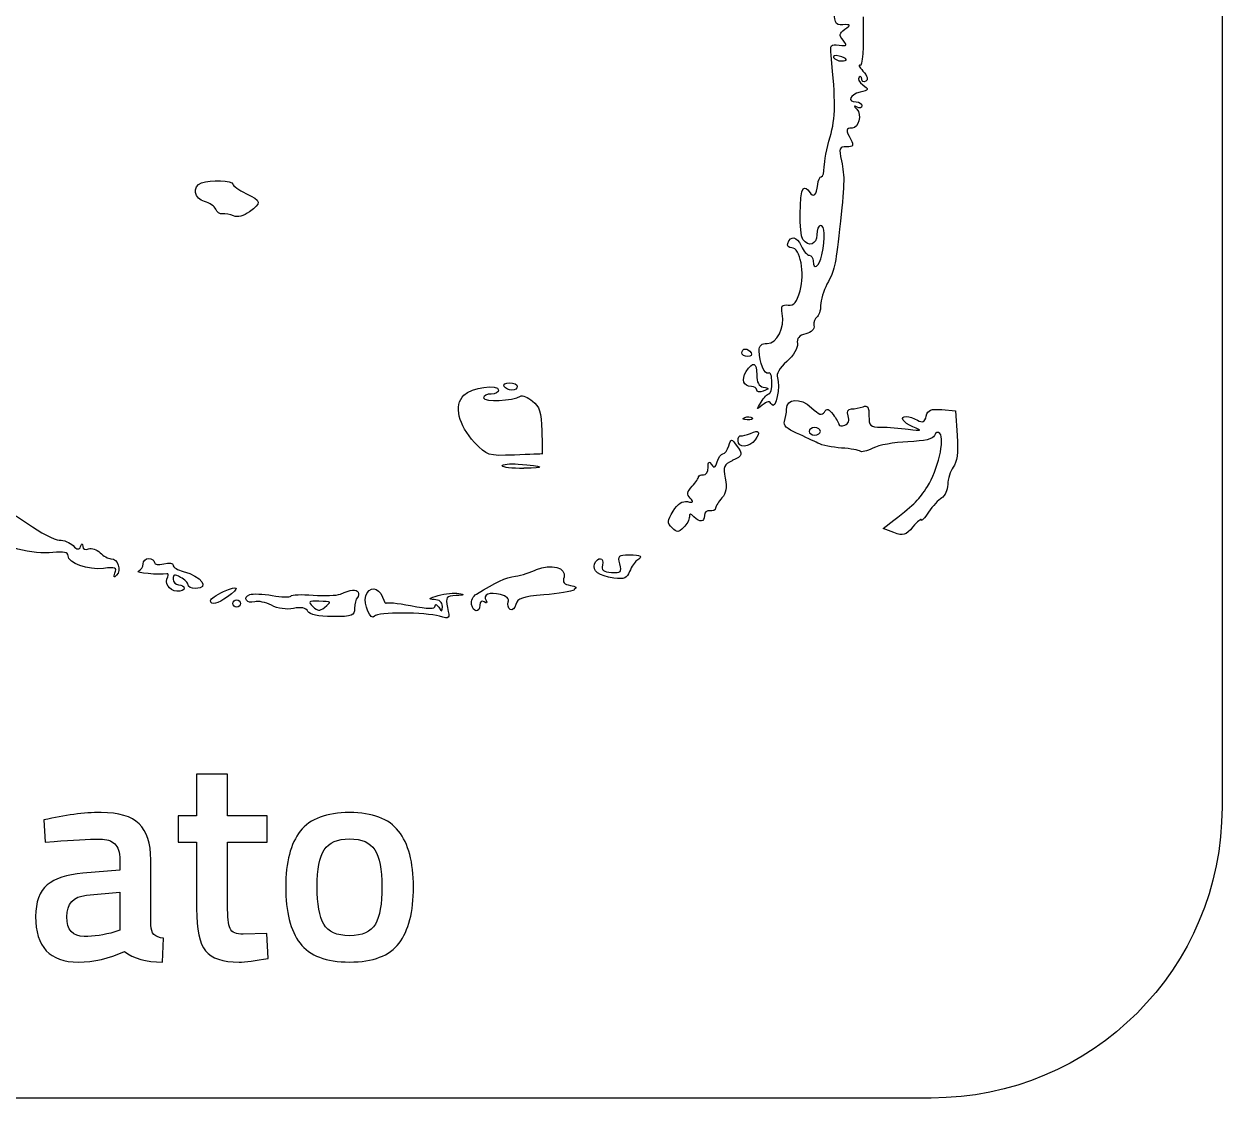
# Model space of a CAD drawing. Extents: x 237 to 378, y 328 to 470.
# Drawn here: x 309.7 to 378.5, y 327.8 to 389.5 of the extents above; entities that cross this region are included whole.
import ezdxf

# ---------------------------------------------------------------- set-up
doc = ezdxf.new("R2010")
doc.units = 0
doc.layers.add('Layer_1', color=7, linetype='CONTINUOUS')

msp = doc.modelspace()

# ---------------------------------------------------------------- linework, layer by layer
at = {"layer": 'Layer_1', "color": 7}
for points in [[(378.479707, 452.853383), (378.479707, 344.513367)], [(356.495102, 387.623622), (356.495017, 387.62674)], [(322.648696, 378.678671), (322.649065, 378.684142)], [(352.146019, 368.396419), (352.146019, 368.393301)], [(362.401937, 367.330932), (363.186085, 367.266586), (363.271691, 365.847506)], [(351.216255, 366.739512), (351.216198, 366.745181)], [(351.675808, 365.600098), (351.675751, 365.600239)], [(339.44315, 364.783946), (339.445531, 364.789304)], [(338.401162, 363.962381), (338.401049, 363.961247)], [(350.36022, 364.406258), (350.366598, 364.400135)], [(363.047754, 364.021767), (363.045997, 364.021427)], [(359.637307, 360.274195), (359.023493, 360.50777), (359.638384, 360.986598)], [(344.883373, 358.671033), (344.884989, 358.665732)], [(319.553008, 357.067446), (319.552611, 357.061351)], [(341.297745, 357.00171), (341.301118, 356.996409)], [(321.385975, 356.578129), (321.384983, 356.578243)], [(326.624457, 356.330665), (326.624457, 356.333868)], [(328.846791, 356.541931), (328.843219, 356.543915)], [(334.509534, 356.660079), (334.507861, 356.662091)], [(319.617183, 346.409305), (319.617183, 344.024538), (318.563958, 344.024538), (318.563958, 342.495235), (319.617183, 342.495235), (319.617183, 338.680788)], [(321.392576, 338.87854), (321.392576, 342.495235), (323.661618, 342.495235), (323.661618, 344.024538), (321.392576, 344.024538), (321.392576, 346.409305), (319.617183, 346.409305), (319.617183, 346.409305)], [(310.853021, 343.77844), (310.918939, 342.512815), (311.444824, 342.545043)], [(315.209471, 341.493288), (315.209471, 340.901485), (313.088374, 340.71985)], [(316.986326, 337.743288), (316.986326, 341.493288)], [(313.302244, 339.454225), (315.209471, 339.634398), (315.209471, 339.634398)], [(315.209471, 339.634398), (315.209471, 337.44739), (314.913574, 337.349245)], [(323.727536, 335.83606), (323.645501, 337.26721), (322.296386, 337.21741)], [(317.660156, 335.62219), (317.708493, 336.98743)], [(361.783587, 327.817247), (253.443566, 327.817247)]]:
    msp.add_lwpolyline(points, dxfattribs=at)
for points in [[(351.248258, 370.37982)], [(337.715603, 368.446649)], [(355.099181, 366.299631)], [(321.91526, 355.987984)], [(314.141599, 344.20618)], [(328.395993, 344.20618)], [(328.395993, 342.692995)]]:
    msp.add_lwpolyline(points, close=True, dxfattribs=at)
for points in [[(356.719776, 389.423537), (356.26235, 389.40086), (356.220595, 389.498655), (356.16274, 390.684076)], [(356.829194, 389.161049), (357.18806, 389.423537), (357.180548, 389.441679), (356.719776, 389.423537)], [(357.88218, 389.878214), (357.904857, 387.98983), (357.839376, 387.009439), (357.694809, 387.089773)], [(356.732816, 388.529008), (356.485351, 388.827893), (356.499241, 388.920019), (356.829194, 389.161049)], [(356.036542, 387.683887), (355.972195, 388.259121), (356.025203, 388.32018), (356.496123, 388.253764)], [(356.496123, 388.253764), (356.961033, 388.189417), (356.988898, 388.221732), (356.732816, 388.529008)], [(355.982967, 382.986142), (356.298973, 384.073143), (356.309688, 385.041855), (356.036542, 387.683887)], [(356.495017, 387.62674), (356.258324, 387.691087), (356.119002, 387.649417), (356.185417, 387.541134)], [(356.185417, 387.541134), (356.249764, 387.433984), (356.444787, 387.34611), (356.615008, 387.34611)], [(356.615008, 387.34611), (357.059565, 387.34611), (356.996353, 387.491811), (356.495102, 387.623622)], [(357.694809, 387.089773), (357.576888, 387.15412), (357.652006, 387.014655), (357.869424, 386.768409)], [(357.869424, 386.768409), (358.123408, 386.478085), (358.180101, 386.27348), (358.030148, 386.181354)], [(357.640101, 386.410677), (357.554494, 386.325071), (357.651439, 386.123584), (357.86177, 385.9704)], [(357.800825, 386.303528), (357.800825, 386.448094), (357.725707, 386.494299), (357.640101, 386.410677)], [(357.86177, 385.9704), (358.216356, 385.71103), (358.205641, 385.681153), (357.699912, 385.554756)], [(358.030148, 386.181354), (357.903723, 386.10652), (357.800825, 386.158677), (357.800825, 386.303528)], [(357.699912, 385.554756), (357.112885, 385.407071), (356.950063, 384.996643), (357.478243, 384.996643)], [(357.508998, 384.581934), (357.818598, 384.246624), (357.632306, 383.494507), (357.239991, 383.494507)], [(357.531676, 384.694469), (357.329282, 384.808989), (357.322762, 384.780076), (357.508998, 384.581934)], [(357.478243, 384.996643), (357.655124, 384.996643), (357.800683, 384.889493), (357.800683, 384.769587)], [(357.800683, 384.769587), (357.800683, 384.644296), (357.679644, 384.609997), (357.531676, 384.694469)], [(357.239991, 383.494507), (356.884328, 383.494507), (356.871487, 383.384239), (357.164872, 382.835679)], [(355.643376, 381.26058), (355.643376, 381.566948), (355.796447, 382.343811), (355.982967, 382.986142)], [(356.925912, 382.420035), (356.505987, 382.420035), (356.480277, 382.344917), (356.633461, 381.614457)], [(357.164872, 382.835679), (357.352243, 382.485402), (357.315959, 382.420035), (356.925912, 382.420035)], [(355.474148, 380.702466), (355.570526, 380.702466), (355.643376, 380.953049), (355.643376, 381.26058)], [(356.633461, 381.614457), (356.826217, 380.693197), (356.813461, 380.224857), (356.526312, 377.694454)], [(320.073789, 379.277575), (319.479222, 379.426394), (319.358183, 380.138854), (319.891521, 380.343458)], [(319.891521, 380.343458), (320.407852, 380.5416), (321.699685, 380.498797), (321.699685, 380.279112)], [(355.27062, 380.248243), (355.293298, 380.497975), (355.380888, 380.702466), (355.474148, 380.702466)], [(321.699685, 380.279112), (321.699685, 380.171962), (322.038198, 379.927757), (322.451688, 379.731713)], [(322.451688, 379.731713), (323.341909, 379.309635), (323.362261, 379.198233), (322.648696, 378.678671)], [(354.419858, 377.104224), (354.191669, 377.405235), (354.212079, 379.770548), (354.442535, 380.002904)], [(354.442535, 380.002904), (354.528142, 380.08851), (354.678094, 380.014243), (354.783203, 379.843313)], [(354.783203, 379.843313), (355.016778, 379.466249), (355.224557, 379.638652), (355.27062, 380.248243)], [(320.715439, 378.834094), (320.651093, 379.006441), (320.360882, 379.205802), (320.073789, 379.277575)], [(321.10645, 378.565087), (320.957631, 378.542409), (320.780806, 378.661465), (320.715439, 378.834094)], [(321.742772, 378.449433), (321.542362, 378.535039), (321.256431, 378.589748), (321.10645, 378.565087)], [(322.649065, 378.684142), (322.310551, 378.437811), (321.970961, 378.349909), (321.742772, 378.449433)], [(355.42902, 377.90966), (355.311099, 377.90966), (355.214721, 377.667581), (355.214721, 377.372948)], [(355.514627, 376.21817), (355.711635, 377.204769), (355.678469, 377.90966), (355.42902, 377.90966)], [(356.526312, 377.694454), (356.273461, 375.466479), (356.256454, 375.39343), (355.802145, 374.536857)], [(353.549877, 376.874872), (353.7072, 377.346217), (354.069439, 377.279802), (354.317953, 376.733424)], [(355.214721, 377.372948), (355.214721, 376.799839), (354.765883, 376.647732), (354.419858, 377.104224)], [(353.7792, 376.619754), (353.606854, 376.619754), (353.503956, 376.734274), (353.549877, 376.874872)], [(354.258057, 374.145619), (354.550507, 375.163285), (354.269395, 376.619754), (353.7792, 376.619754)], [(354.317953, 376.733424), (354.454016, 376.434539), (354.663978, 376.191383), (354.785017, 376.191383)], [(355.004702, 375.868942), (355.004702, 375.280809), (355.378564, 375.535786), (355.514627, 376.21817)], [(354.785017, 376.191383), (354.906057, 376.191383), (355.004702, 376.045682), (355.004702, 375.868942)], [(353.573518, 373.335761), (353.916312, 373.303729), (354.066293, 373.478343), (354.258057, 374.145619)], [(355.802145, 374.536857), (355.601735, 374.158715), (355.437921, 373.608085), (355.437921, 373.314444)], [(352.372649, 371.125984), (352.923279, 371.103307), (353.390343, 372.041887), (353.236082, 372.850469)], [(353.236082, 372.850469), (353.150476, 373.28434), (353.213405, 373.373235), (353.573518, 373.335761)], [(355.437921, 373.314444), (355.437921, 373.019868), (355.341543, 372.71778), (355.217102, 372.642775)], [(355.056378, 372.160715), (355.088409, 371.944431), (354.914929, 371.765424), (354.578598, 371.681887)], [(355.217102, 372.642775), (355.096063, 372.567657), (355.023213, 372.351402), (355.056378, 372.160715)], [(354.578598, 371.681887), (354.197254, 371.585509), (354.059065, 371.42365), (354.101896, 371.118387)], [(350.912948, 370.59412), (350.912948, 370.712041), (350.998554, 370.809553), (351.115342, 370.809553)], [(351.115342, 370.809553), (351.226743, 370.809553), (351.376696, 370.713175), (351.450652, 370.59412)], [(351.913096, 370.712494), (351.910318, 371.015631), (352.046041, 371.137776), (352.372649, 371.125984)], [(352.442296, 369.433191), (352.223745, 369.298261), (351.919531, 370.033087), (351.913096, 370.712494)], [(354.101896, 371.118387), (354.133928, 370.855899), (353.901487, 370.456356), (353.494517, 370.093209)], [(351.24823, 370.37982), (351.063978, 370.37982), (350.912948, 370.476198), (350.912948, 370.59412)], [(351.170135, 369.515991), (351.553635, 370.129833), (351.770031, 370.061263), (351.770031, 369.325219)], [(351.450652, 370.59412), (351.525487, 370.476198), (351.427975, 370.37982), (351.248258, 370.37982)], [(353.494517, 370.093209), (353.072438, 369.717222), (352.874268, 369.375477), (352.955679, 369.164438)], [(351.460431, 368.665427), (350.989087, 368.665427), (350.864816, 369.028573), (351.170135, 369.515991)], [(351.770031, 369.325219), (351.770031, 368.89886), (351.891071, 368.671776), (352.146019, 368.620356)], [(352.641572, 368.89971), (352.641572, 369.260731), (352.555965, 369.501761), (352.442296, 369.433191)], [(334.950888, 368.161937), (335.381528, 368.593654), (336.951326, 368.819688), (336.951326, 368.450107)], [(337.273172, 368.660948), (337.198054, 368.778869), (337.337518, 368.876381), (337.582743, 368.876381)], [(337.715603, 368.446649), (337.545241, 368.446649), (337.346022, 368.543027), (337.273172, 368.660948)], [(337.582743, 368.876381), (337.825956, 368.876381), (338.025175, 368.780003), (338.025175, 368.660948)], [(338.025175, 368.660948), (338.025175, 368.543027), (337.885994, 368.446649), (337.715603, 368.446649)], [(351.770031, 368.457647), (351.770031, 368.572167), (351.63085, 368.665427), (351.460431, 368.665427)], [(352.478863, 368.243036), (352.564469, 368.243036), (352.641572, 368.538718), (352.641572, 368.89971)], [(352.955679, 369.164438), (353.141065, 368.680252), (352.848529, 367.270696), (352.634287, 367.617345)], [(335.572214, 365.445893), (334.641288, 366.428239), (334.37605, 367.587524), (334.950888, 368.161937)], [(336.521764, 368.228438), (336.286205, 368.228438), (336.092202, 368.121288), (336.092202, 367.999115)], [(336.092202, 367.999115), (336.092202, 367.764406), (337.791288, 367.843776), (338.200951, 368.095493)], [(336.951326, 368.450107), (336.951326, 368.327934), (336.75857, 368.228438), (336.521764, 368.228438)], [(338.200951, 368.095493), (338.316605, 368.170611), (338.631591, 368.041918), (338.901534, 367.826485)], [(352.146019, 368.393301), (351.939373, 368.307694), (351.770031, 368.339726), (351.770031, 368.457647)], [(352.015002, 367.759928), (352.181112, 368.025534), (352.38994, 368.243036), (352.478863, 368.243036)], [(352.146019, 368.620356), (352.503836, 368.545238), (352.503836, 368.53475), (352.146019, 368.396419)], [(353.486636, 367.367074), (353.486636, 367.995883), (354.263301, 368.037666), (354.905405, 367.442192)], [(338.901534, 367.826485), (339.306463, 367.498687), (339.399666, 367.197676), (339.431811, 366.109285)], [(352.09012, 367.585313), (351.744094, 367.299269), (351.738737, 367.31092), (352.015002, 367.759928)], [(352.634287, 367.617345), (352.49709, 367.839014), (352.38994, 367.832778), (352.09012, 367.585313)], [(353.363329, 366.657902), (353.427676, 366.834784), (353.486636, 367.153909), (353.486636, 367.367074)], [(354.905405, 367.442192), (355.353194, 367.027625), (355.519219, 366.973002), (355.656359, 367.194728)], [(355.656359, 367.194728), (355.794406, 367.418665), (355.90269, 367.387483), (356.156617, 367.051294)], [(357.023339, 366.966737), (356.937732, 367.238863), (357.000661, 367.370589), (357.21411, 367.370589)], [(357.21411, 367.370589), (357.389858, 367.370589), (357.686532, 367.424164), (357.87291, 367.501266)], [(357.87291, 367.501266), (358.136532, 367.597644), (358.212501, 367.489928), (358.212501, 366.979578)], [(361.502107, 366.960274), (361.598485, 367.318091), (361.761477, 367.386633), (362.401937, 367.330932)], [(351.216198, 366.745181), (350.965616, 366.75652), (350.915159, 366.809528), (351.086655, 366.874724)], [(351.086655, 366.874724), (351.241994, 366.939071), (351.427323, 366.928299), (351.498019, 366.852047)], [(351.498019, 366.852047), (351.572854, 366.777213), (351.444444, 366.729874), (351.216255, 366.739512)], [(354.061786, 365.977672), (353.49188, 366.226271), (353.277638, 366.434022), (353.363329, 366.657902)], [(356.156617, 367.051294), (356.33435, 366.815735), (356.483339, 366.553162), (356.487619, 366.46852)], [(356.822929, 366.436488), (357.030709, 366.511606), (357.104693, 366.711732), (357.023339, 366.966737)], [(358.212501, 366.979578), (358.212501, 366.387165), (358.276847, 366.327184), (358.910957, 366.326107)], [(360.737235, 366.345383), (360.15018, 366.592847), (359.938091, 366.940998), (360.375137, 366.940998)], [(360.375137, 366.940998), (360.501562, 366.940998), (360.780066, 366.84462), (360.995386, 366.730951)], [(360.995386, 366.730951), (361.30714, 366.563991), (361.41103, 366.611046), (361.502107, 366.960274)], [(339.431811, 366.109285), (339.454488, 365.382992), (339.463843, 364.78715), (339.44315, 364.783946)], [(350.857361, 365.834806), (350.942967, 365.812129), (351.191565, 365.877609), (351.403682, 365.968602)], [(351.403682, 365.968602), (351.914683, 366.191405), (352.012139, 366.06498), (351.675808, 365.600098)], [(355.28366, 365.405613), (355.063975, 365.523534), (354.51343, 365.780551), (354.061786, 365.977672)], [(355.099181, 366.299631), (354.922583, 366.299631), (354.77674, 366.203254), (354.77674, 366.084198)], [(354.77674, 366.084198), (354.77674, 365.966277), (354.921307, 365.869899), (355.099181, 365.869899)], [(355.421622, 366.084198), (355.421622, 366.20212), (355.277055, 366.299631), (355.099181, 366.299631)], [(355.099181, 365.869899), (355.276063, 365.869899), (355.421622, 365.966277), (355.421622, 366.084198)], [(356.487619, 366.46852), (356.490454, 366.382913), (356.641824, 366.372142), (356.822929, 366.436488)], [(358.910957, 366.326107), (359.294457, 366.325455), (359.995606, 366.272532), (360.468227, 366.210454)], [(360.468227, 366.210454), (361.274882, 366.103304), (361.292031, 366.114076), (360.737235, 366.345383)], [(361.572293, 362.925014), (362.158271, 363.837713), (362.58463, 365.652737), (362.285745, 365.959531)], [(362.285745, 365.959531), (362.170091, 366.078586), (362.046784, 366.034649), (361.976145, 365.852381)], [(337.864677, 364.724957), (336.326797, 364.671383), (336.299698, 364.682154), (335.572214, 365.445893)], [(349.833118, 364.80155), (349.940268, 364.80155), (350.08285, 365.001959), (350.159868, 365.246107)], [(350.159868, 365.246107), (350.294797, 365.671389), (350.314072, 365.673543), (350.596913, 365.299682)], [(350.596913, 365.299682), (351.003997, 364.76297), (350.984721, 364.691197), (350.36022, 364.406258)], [(350.696636, 365.546665), (350.696636, 365.723546), (350.771471, 365.853033), (350.857361, 365.834806)], [(351.675751, 365.600239), (351.339392, 365.140687), (350.696636, 365.105339), (350.696636, 365.546665)], [(356.63502, 365.128101), (356.112255, 365.160132), (355.503685, 365.287691), (355.28366, 365.405613)], [(360.443849, 365.488157), (359.665058, 365.456126), (358.760494, 365.290016), (358.433008, 365.120731)], [(361.976145, 365.852381), (361.890539, 365.641483), (361.424466, 365.52994), (360.443849, 365.488157)], [(363.271691, 365.847506), (363.336038, 364.840526), (363.266022, 364.310589), (363.047754, 364.021767)], [(339.445531, 364.789304), (339.434192, 364.786469), (338.720287, 364.757272), (337.864677, 364.724957)], [(349.502117, 364.343046), (349.576951, 364.594762), (349.731439, 364.80155), (349.833118, 364.80155)], [(357.712072, 364.938463), (357.647726, 365.002809), (357.158239, 365.092668), (356.63502, 365.128101)], [(358.433008, 365.120731), (358.105209, 364.951502), (357.780614, 364.869014), (357.712072, 364.938463)], [(337.166022, 364.10383), (337.166022, 364.200208), (337.577357, 364.238759), (338.078721, 364.200208)], [(338.401049, 363.961247), (337.721896, 363.949909), (337.166022, 364.014822), (337.166022, 364.10383)], [(338.078721, 364.200208), (339.58338, 364.08342), (339.711931, 363.989027), (338.401162, 363.962381)], [(348.705213, 363.59005), (348.852898, 363.567373), (348.975071, 363.766932), (348.977339, 364.019613)], [(348.977339, 364.019613), (348.980117, 364.365638), (349.030913, 364.405266), (349.168961, 364.182321)], [(349.168961, 364.182321), (349.316929, 363.948746), (349.388646, 363.983046), (349.502117, 364.343046)], [(350.366598, 364.400135), (349.882413, 364.179317), (349.83635, 364.063748), (349.962746, 363.389953)], [(363.045997, 364.021427), (362.876769, 363.79749), (362.735348, 363.354038), (362.731068, 363.0348)], [(348.063392, 362.930287), (348.268054, 363.157342), (348.436205, 363.404863), (348.436205, 363.480917)], [(348.436205, 363.480917), (348.436205, 363.556035), (348.557244, 363.606208), (348.705213, 363.59005)], [(349.962746, 363.389953), (350.069896, 362.845757), (350.00555, 362.524365), (349.773109, 362.262132)], [(347.956243, 362.242573), (347.744211, 362.462258), (347.766605, 362.601439), (348.063392, 362.930287)], [(359.638384, 360.986598), (360.905329, 361.973225), (361.061631, 362.130151), (361.572293, 362.925014)], [(362.731068, 363.0348), (362.728233, 362.715562), (362.572611, 362.369565), (362.388274, 362.266724)], [(307.825483, 361.874948), (308.232539, 361.79983), (309.170098, 361.3104), (309.907984, 360.791263)], [(346.971827, 361.502362), (347.239701, 361.933002), (347.498872, 362.105461), (347.7924, 362.048683)], [(347.7924, 362.048683), (348.137348, 361.984337), (348.169493, 362.016652), (347.956243, 362.242573)], [(349.773109, 362.262132), (349.589991, 362.059739), (349.427083, 361.798271), (349.411039, 361.680435)], [(362.388274, 362.266724), (362.202888, 362.159575), (361.865509, 361.796428), (361.63732, 361.450431)], [(346.90748, 360.551083), (346.620387, 360.837128), (346.628835, 360.943172), (346.971827, 361.502362)], [(347.904794, 361.173033), (347.904794, 361.02308), (347.752573, 360.747751), (347.567357, 360.562422)], [(348.16303, 361.184372), (347.96262, 361.384781), (347.904794, 361.38138), (347.904794, 361.173033)], [(348.765052, 361.259206), (348.765052, 360.861789), (348.517587, 360.831798), (348.16303, 361.184372)], [(349.073575, 361.528214), (348.904346, 361.560246), (348.765052, 361.442608), (348.765052, 361.259206)], [(349.411039, 361.680435), (349.399701, 361.562513), (349.242945, 361.493915), (349.073575, 361.528214)], [(361.221676, 360.995159), (361.221024, 361.091537), (361.001991, 360.909553), (360.735335, 360.604148)], [(361.63732, 361.450431), (361.409131, 361.105483), (361.222753, 360.900879), (361.221676, 360.995159)], [(309.907984, 360.791263), (310.646069, 360.271729), (311.465452, 359.846419), (311.729301, 359.846419)], [(347.567357, 360.562422), (347.267395, 360.262488), (347.194573, 360.260334), (346.90748, 360.551083)], [(360.735335, 360.604148), (360.304696, 360.103861), (360.181502, 360.066387), (359.637307, 360.274195)], [(311.362894, 359.121515), (310.297011, 358.999342), (308.286794, 359.492173), (307.749883, 360.007427)], [(311.729301, 359.846419), (311.992923, 359.846419), (312.352781, 359.702986), (312.529521, 359.526132)], [(312.240246, 358.942649), (312.240246, 359.143058), (311.991647, 359.193231), (311.362894, 359.121515)], [(312.529521, 359.526132), (312.772734, 359.284054), (312.875546, 359.270164), (312.958035, 359.472557)], [(312.958035, 359.472557), (313.043641, 359.677219), (313.069436, 359.678353), (313.082192, 359.478227)], [(313.082192, 359.478227), (313.090696, 359.334794), (313.241783, 359.271581), (313.415348, 359.337912)], [(313.415348, 359.337912), (313.589962, 359.402258), (313.886693, 359.30588), (314.075225, 359.116243)], [(314.075225, 359.116243), (314.263729, 358.927739), (314.545493, 358.773449), (314.701909, 358.773449)], [(343.909616, 358.472863), (343.78971, 358.949565), (343.845269, 359.000986), (344.444173, 359.000986)], [(344.444173, 359.000986), (345.14263, 359.000986), (345.266872, 358.904608), (344.883373, 358.671033)], [(314.270249, 358.216356), (313.380057, 358.106088), (312.240246, 358.513087), (312.240246, 358.942649)], [(314.701909, 358.773449), (315.088639, 358.773449), (315.315723, 358.111417), (315.026504, 357.824324)], [(316.277036, 358.065893), (316.425005, 358.130239), (316.546044, 358.31109), (316.546044, 358.478334)], [(316.546044, 358.478334), (316.546044, 358.645578), (316.690611, 358.782576), (316.868485, 358.782576)], [(316.868485, 358.782576), (317.045083, 358.782576), (317.190926, 358.686198), (317.190926, 358.564025)], [(317.190926, 358.564025), (317.190926, 358.4376), (317.417981, 358.402167), (317.727609, 358.478419)], [(317.727609, 358.478419), (318.031852, 358.553537), (318.264321, 358.521222), (318.264321, 358.403301)], [(318.264321, 358.403301), (318.264321, 358.28538), (318.529928, 358.121537), (318.853502, 358.040154)], [(339.133493, 358.14583), (339.932636, 358.515411), (340.880372, 358.26035), (340.709528, 357.721625)], [(343.573767, 357.661984), (342.696416, 357.784157), (342.307559, 358.069068), (342.463436, 358.475074)], [(342.463436, 358.475074), (342.632665, 358.915351), (343.033342, 358.854293), (342.916583, 358.410728)], [(342.916583, 358.410728), (342.841465, 358.124712), (342.959386, 358.024025), (343.430759, 357.989726)], [(343.430759, 357.989726), (343.981389, 357.946923), (344.029606, 357.99823), (343.909616, 358.472863)], [(344.884989, 358.665732), (344.759698, 358.590898), (344.574312, 358.307943), (344.473625, 358.043357)], [(314.930126, 357.953868), (315.048047, 358.262391), (314.952803, 358.300942), (314.270249, 358.216356)], [(315.026504, 357.824324), (314.857276, 357.657364), (314.830346, 357.692513), (314.930126, 357.953868)], [(317.903953, 357.903184), (317.463647, 357.82835), (316.037509, 357.967531), (316.277036, 358.065893)], [(318.484573, 356.907969), (318.036813, 356.94), (317.747565, 357.394309), (317.957528, 357.732822)], [(317.957528, 357.732822), (318.021874, 357.84309), (318.000331, 357.919342), (317.903953, 357.903184)], [(318.693487, 357.705071), (318.350665, 357.888189), (318.263896, 357.86778), (318.263896, 357.608693)], [(319.123049, 357.267997), (319.123049, 357.381666), (318.930293, 357.578674), (318.693487, 357.705071)], [(318.853502, 358.040154), (319.896879, 357.7788), (320.408079, 357.067446), (319.553008, 357.067446)], [(335.679704, 356.745713), (336.823257, 357.442044), (337.343556, 357.681997), (337.916778, 357.7752)], [(337.916778, 357.7752), (338.269209, 357.828775), (338.817685, 357.999137), (339.133493, 358.14583)], [(340.709528, 357.721625), (340.61315, 357.413102), (340.698189, 357.298498), (341.072674, 357.244923)], [(344.473625, 358.043357), (344.321405, 357.644835), (344.167257, 357.578419), (343.573767, 357.661984)], [(318.263896, 357.608693), (318.263896, 357.427559), (318.408463, 357.27874), (318.586337, 357.27874)], [(318.908806, 357.077197), (318.908806, 356.966929), (318.718035, 356.889827), (318.484573, 356.907969)], [(318.586337, 357.27874), (318.764069, 357.27874), (318.908806, 357.193134), (318.908806, 357.077197)], [(319.552611, 357.061351), (319.315918, 357.061351), (319.123049, 357.157729), (319.123049, 357.267997)], [(321.164306, 356.88342), (322.029865, 357.275509), (322.13914, 357.125499), (321.385975, 356.578129)], [(327.868696, 356.745458), (328.465389, 357.003694), (328.778192, 357.037909), (328.889594, 356.85686)], [(329.328709, 356.637742), (329.508709, 357.205521), (330.046441, 357.171222), (330.286394, 356.573395)], [(341.301118, 356.996409), (341.15315, 356.900031), (340.363786, 356.767087), (339.546331, 356.69863)], [(341.072674, 357.244923), (341.412265, 357.191348), (341.481883, 357.120765), (341.297745, 357.00171)], [(320.412302, 356.372447), (320.412302, 356.468825), (320.750816, 356.695965), (321.164306, 356.88342)], [(321.384983, 356.578243), (320.837584, 356.17972), (320.412302, 356.089748), (320.412302, 356.372447)], [(321.699827, 356.203417), (321.699827, 356.321339), (321.796205, 356.41885), (321.91526, 356.41885)], [(321.91526, 356.41885), (322.033181, 356.41885), (322.130693, 356.322472), (322.130693, 356.203417)], [(322.953931, 356.300731), (322.502939, 356.157298), (322.234044, 356.545928), (322.668964, 356.713143)], [(322.668964, 356.713143), (322.845846, 356.77749), (323.42743, 356.755946), (323.960457, 356.659569)], [(323.912693, 356.101455), (323.581691, 356.272951), (323.151024, 356.362809), (322.953931, 356.300731)], [(323.960457, 356.659569), (324.493965, 356.563191), (324.972794, 356.547033), (325.025291, 356.627537)], [(325.025291, 356.627537), (325.078866, 356.713143), (325.651975, 356.73582), (326.302328, 356.681112)], [(326.624457, 356.333868), (326.033121, 356.356545), (325.99885, 356.322529), (326.29235, 356.029654)], [(326.302328, 356.681112), (326.952567, 356.627537), (327.657657, 356.658435), (327.868696, 356.745458)], [(326.952255, 355.976079), (327.374306, 356.326384), (327.396813, 356.3028), (326.624457, 356.330665)], [(328.843219, 356.543915), (328.757613, 356.458309), (328.690998, 356.182923), (328.68788, 355.923666)], [(328.889594, 356.85686), (328.943169, 356.760482), (328.921625, 356.624419), (328.846791, 356.541931)], [(329.832198, 355.481121), (329.614781, 355.169395), (329.179805, 356.168863), (329.328709, 356.637742)], [(330.286394, 356.573395), (330.393543, 356.307789), (330.486803, 356.147036), (330.494173, 356.217732)], [(330.494173, 356.217732), (330.502677, 356.29285), (331.135852, 356.226236), (331.903956, 356.082803)], [(333.246699, 356.433874), (332.883553, 356.445213), (332.942457, 356.508992), (333.484526, 356.660929)], [(333.726633, 356.038583), (333.728561, 356.280661), (333.557405, 356.421005), (333.246699, 356.433874)], [(333.484526, 356.660929), (333.880866, 356.775449), (334.41222, 356.828173), (334.666006, 356.77885)], [(334.507861, 356.662091), (333.935802, 356.63006), (333.900454, 356.586973), (334.023647, 355.965789)], [(334.666006, 356.77885), (335.016283, 356.714504), (334.978809, 356.682472), (334.509534, 356.660079)], [(335.401058, 356.155455), (335.358255, 356.362101), (335.486665, 356.627877), (335.679704, 356.745713)], [(336.122079, 356.294636), (335.975244, 356.380243), (335.87348, 356.317313), (335.87348, 356.112652)], [(337.061565, 356.720031), (336.420964, 356.880756), (336.018189, 356.711528), (336.229228, 356.369754)], [(336.229228, 356.369754), (336.314835, 356.230573), (336.272031, 356.198258), (336.122079, 356.294636)], [(337.510431, 356.290469), (337.574778, 356.470469), (337.414054, 356.632186), (337.061565, 356.720031)], [(337.619565, 355.866265), (337.498526, 355.941099), (337.449203, 356.131871), (337.510431, 356.290469)], [(339.546331, 356.69863), (338.308611, 356.59148), (338.041332, 356.503606), (337.949518, 356.15228)], [(321.91526, 355.987984), (321.797339, 355.987984), (321.699827, 356.084362), (321.699827, 356.203417)], [(322.130693, 356.203417), (322.130693, 356.085496), (322.034315, 355.987984), (321.91526, 355.987984)], [(325.174932, 355.921455), (324.77108, 355.835849), (324.279383, 355.910117), (323.912693, 356.101455)], [(326.005172, 355.753361), (325.888384, 355.960006), (325.629156, 356.012731), (325.174932, 355.921455)], [(327.42788, 355.452321), (326.577317, 355.452321), (326.120003, 355.548699), (326.005172, 355.753361)], [(326.29235, 356.029654), (326.561357, 355.760646), (326.67908, 355.751008), (326.952255, 355.976079)], [(328.68788, 355.923666), (328.682211, 355.491978), (328.573361, 355.452321), (327.42788, 355.452321)], [(333.567298, 355.469783), (332.734932, 355.711861), (329.997912, 355.722633), (329.832198, 355.481121)], [(331.903956, 356.082803), (332.929134, 355.890047), (333.300954, 355.884661), (333.30342, 356.060126)], [(333.30342, 356.060126), (333.305461, 356.193071), (333.399798, 356.156504), (333.514602, 355.985008)], [(333.514602, 355.985008), (333.692334, 355.709764), (333.723515, 355.717134), (333.726633, 356.038583)], [(334.023647, 355.965789), (334.152057, 355.320879), (334.137317, 355.303757), (333.567298, 355.469783)], [(335.87348, 356.112652), (335.87348, 355.655225), (335.493184, 355.68737), (335.401058, 356.155455)], [(337.949518, 356.15228), (337.885172, 355.920973), (337.740605, 355.792337), (337.619565, 355.866265)], [(314.141599, 344.20618), (313.144106, 344.206173), (312.047846, 344.06344), (310.853021, 343.77844)], [(316.311034, 343.54846), (315.872569, 343.986925), (315.150049, 344.20618), (314.141599, 344.20618)], [(328.395993, 344.20618), (327.080621, 344.20618), (326.138853, 343.849338), (325.568846, 343.136838)], [(331.208493, 343.136838), (330.649443, 343.849338), (329.711381, 344.20618), (328.395993, 344.20618)], [(378.479707, 344.513367), (378.479707, 335.26372), (371.033235, 327.817247), (361.783587, 327.817247)], [(316.986326, 341.493288), (316.986326, 342.435978), (316.760456, 343.12096), (316.311034, 343.54846)], [(311.444824, 342.545043), (312.497134, 342.632725), (313.374146, 342.676878), (314.075681, 342.676878)], [(314.075681, 342.676878), (314.448379, 342.676878), (314.727236, 342.58858), (314.913574, 342.413208)], [(325.568846, 343.136838), (325.009811, 342.424345), (324.729491, 341.355295), (324.729491, 339.930295)], [(326.932616, 342.067503), (327.206651, 342.484045), (327.694458, 342.692995), (328.395993, 342.692995)], [(328.395993, 342.692995), (329.097528, 342.692995), (329.580168, 342.484045), (329.843261, 342.067503)], [(332.063958, 339.930295), (332.063958, 341.355295), (331.778486, 342.424345), (331.208493, 343.136838)], [(314.913574, 342.413208), (315.110884, 342.23782), (315.209471, 341.931745), (315.209471, 341.493288)], [(326.538573, 339.946413), (326.538573, 340.943905), (326.669538, 341.65096), (326.932616, 342.067503)], [(329.843261, 342.067503), (330.117296, 341.65096), (330.254876, 340.943905), (330.254876, 339.946413)], [(313.088374, 340.71985), (312.167606, 340.643125), (311.482624, 340.418718), (311.033201, 340.04602)], [(311.033201, 340.04602), (310.594736, 339.673323), (310.375481, 339.07), (310.375481, 338.236938)], [(324.729491, 339.930295), (324.729491, 338.50528), (325.004658, 337.4311), (325.552728, 336.707643)], [(326.916498, 337.793088), (326.664386, 338.231553), (326.538573, 338.948898), (326.538573, 339.946413)], [(330.254876, 339.946413), (330.254876, 338.948898), (330.129063, 338.231553), (329.876951, 337.793088)], [(331.240721, 336.707643), (331.788791, 337.4311), (332.063958, 338.50528), (332.063958, 339.930295)], [(312.168454, 338.220828), (312.168454, 338.977165), (312.545899, 339.388458), (313.302244, 339.454225)], [(319.617183, 338.680788), (319.617183, 337.496943), (319.785686, 336.691293), (320.125481, 336.263793)], [(321.540521, 337.546998), (321.441881, 337.76623), (321.392576, 338.209885), (321.392576, 338.87854)], [(310.375481, 338.236938), (310.375481, 336.49405), (311.192899, 335.62219), (312.826166, 335.62219)], [(313.170409, 337.085568), (312.501754, 337.085568), (312.168454, 337.464468), (312.168454, 338.220828)], [(317.166499, 337.201293), (317.057269, 337.321863), (316.997666, 337.502133), (316.986326, 337.743288)], [(328.395993, 337.135375), (327.661571, 337.135375), (327.168611, 337.35463), (326.916498, 337.793088)], [(329.876951, 337.793088), (329.624838, 337.35463), (329.130431, 337.135375), (328.395993, 337.135375)], [(314.913574, 337.349245), (314.299721, 337.173873), (313.718479, 337.085568), (313.170409, 337.085568)], [(317.708493, 336.98743), (317.467339, 337.020288), (317.287069, 337.091688), (317.166499, 337.201293)], [(322.296386, 337.21741), (321.890801, 337.21741), (321.639168, 337.327765), (321.540521, 337.546998)], [(325.552728, 336.707643), (326.100798, 335.984185), (327.047718, 335.62219), (328.395993, 335.62219)], [(328.395993, 335.62219), (329.744261, 335.62219), (330.692628, 335.984185), (331.240721, 336.707643)], [(312.826166, 335.62219), (313.714054, 335.62219), (314.596211, 335.825988), (315.473141, 336.231565)], [(315.473141, 336.231565), (315.988331, 335.825988), (316.717466, 335.62219), (317.660156, 335.62219)], [(320.125481, 336.263793), (320.476263, 335.836293), (321.118563, 335.62219), (322.050288, 335.62219)], [(322.050288, 335.62219), (322.433951, 335.62219), (322.993113, 335.693568), (323.727536, 335.83606)]]:
    msp.add_open_spline(points, degree=3, dxfattribs=at)

doc.saveas('drawing.dxf')
